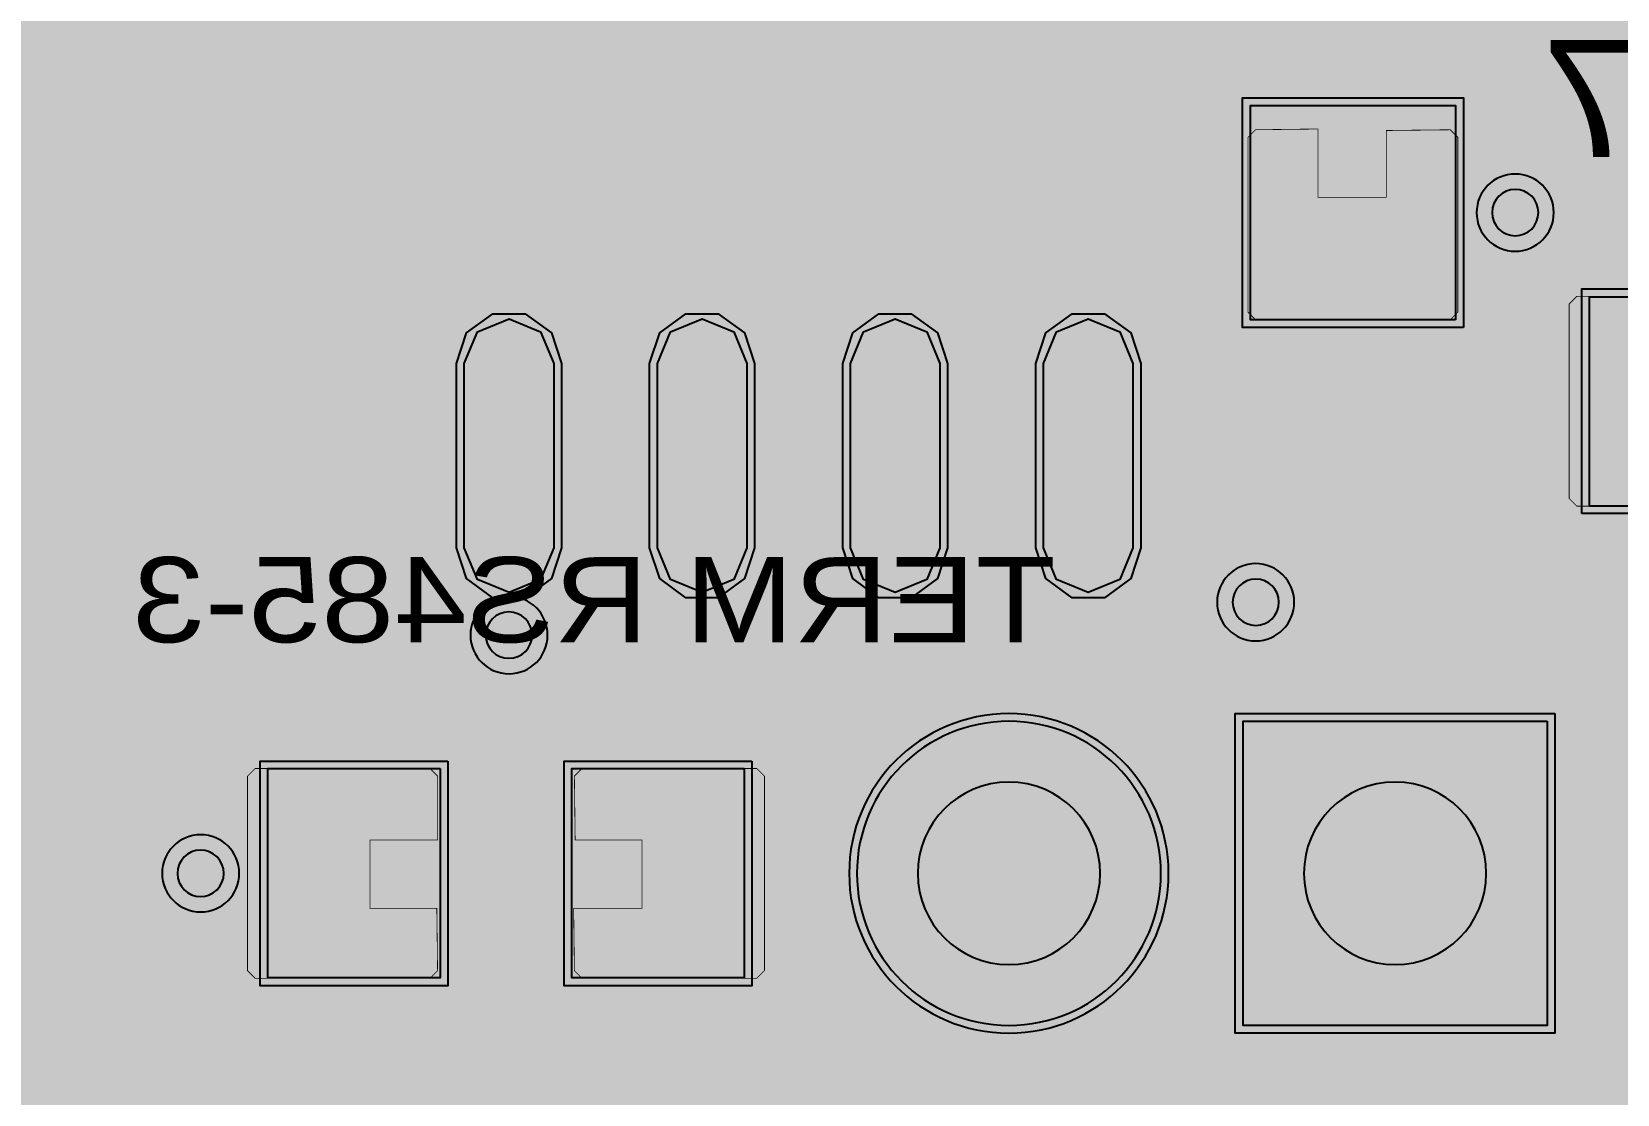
# Model space of a CAD drawing. Header units: millimetres. Extents: x -61 to 56, y -72 to 70.
# Drawn here: x -1.81 to 8.62, y -45.06 to -38.07 of the extents above; entities that cross this region are included whole.
import ezdxf
from ezdxf.enums import TextEntityAlignment as Align

# ---------------------------------------------------------------- set-up
doc = ezdxf.new("R2010")
doc.units = ezdxf.units.MM
doc.header["$MEASUREMENT"] = 0
for name, color, linetype, true_color in [('02GND', 7, 'Continuous', 0x999966), ('03POWER', 7, 'Continuous', 0x008000), ('Bottom-Layer', 7, 'Continuous', 0x0000ff), ('Bottom-Paste-Mask-Layer', 7, 'Continuous', 0x800000), ('Bottom-Silkscreen-Layer', 7, 'Continuous', 0x66cc33), ('Bottom-Solder-Mask-Layer', 7, 'Continuous', 0xaa00ff), ('Hole-Layer', 7, 'Continuous', 0x222222), ('Multi-Layer', 7, 'Continuous', 0xc0c0c0), ('Top-Layer', 7, 'Continuous', 0xff0000), ('Top-Paste-Mask-Layer', 7, 'Continuous', 0x808080), ('Top-Silkscreen-Layer', 7, 'Continuous', 0xffcc00), ('Top-Solder-Mask-Layer', 7, 'Continuous', 0x800080)]:
    doc.layers.add(name, color=color, linetype=linetype, true_color=true_color)
doc.styles.get("Standard").update_dxf_attribs({"font": 'arial.ttf'})

msp = doc.modelspace()

# ---------------------------------------------------------------- hatches: boundary and pattern name
at = {"layer": '02GND'}
for points in [[(-49.642, 52.153), (49.642, 52.153), (49.642, -62.142), (-49.642, -62.142)], [(7.333, -39.259), (7.415, -39.565), (7.639, -39.789), (7.945, -39.871), (8.251, -39.789), (8.476, -39.565), (8.558, -39.259), (8.476, -38.953), (8.251, -38.729), (7.945, -38.647), (7.639, -38.729), (7.415, -38.953)], [(5.796, -44.605), (5.844, -44.784), (5.975, -44.915), (6.155, -44.963), (8.155, -44.963), (8.334, -44.915), (8.465, -44.784), (8.513, -44.605), (8.513, -42.605), (8.465, -42.426), (8.334, -42.295), (8.155, -42.247), (6.155, -42.247), (5.975, -42.295), (5.844, -42.426), (5.796, -42.605), (5.796, -42.936), (5.469, -42.549), (5.023, -42.309), (4.52, -42.25), (4.03, -42.379), (3.621, -42.679), (3.351, -43.107), (3.256, -43.605), (3.351, -44.103), (3.621, -44.531), (4.03, -44.831), (4.52, -44.96), (5.023, -44.9), (5.469, -44.661), (5.796, -44.274)], [(-1.313, -43.605), (-1.231, -43.911), (-1.007, -44.135), (-0.701, -44.217), (-0.395, -44.135), (-0.171, -43.911), (-0.089, -43.605), (-0.171, -43.299), (-0.395, -43.075), (-0.701, -42.993), (-1.007, -43.075), (-1.231, -43.299)]]:
    msp.add_hatch(color=256, dxfattribs=at).paths.add_polyline_path(points)
at = {"layer": '03POWER'}
for points in [[(48.499, -56.042), (48.581, -56.348), (48.806, -56.572), (49.112, -56.654), (49.418, -56.571), (49.642, -56.346), (49.642, -62.142), (44.192, -62.142), (44.393, -61.957), (44.493, -61.703), (44.472, -61.43), (45.189, -61.704), (45.95, -61.804), (46.713, -61.727), (47.438, -61.475), (48.085, -61.064), (48.62, -60.514), (49.014, -59.855), (49.245, -59.123), (49.302, -58.358), (49.18, -57.601), (48.887, -56.892), (48.438, -56.269), (47.858, -55.767), (47.177, -55.412), (46.434, -55.224), (45.666, -55.212), (44.917, -55.378), (44.226, -55.712), (43.631, -56.196), (43.164, -56.805), (42.849, -57.504), (42.704, -58.258), (42.737, -59.024), (42.946, -59.763), (43.32, -60.433), (43.838, -60.999), (-43.362, -60.999), (-43.621, -61.056), (-43.831, -61.218), (-43.953, -61.453), (-43.964, -61.718), (-43.863, -61.963), (-43.667, -62.142), (-49.642, -62.142), (-49.642, -56.582), (-49.433, -56.797), (-49.148, -56.888), (-48.853, -56.832), (-49.162, -57.541), (-49.298, -58.303), (-49.253, -59.075), (-49.03, -59.816), (-48.641, -60.484), (-48.107, -61.044), (-47.458, -61.464), (-46.728, -61.722), (-45.959, -61.803), (-45.192, -61.703), (-44.469, -61.428), (-43.83, -60.992), (-43.31, -60.419), (-42.937, -59.741), (-42.732, -58.995), (-42.707, -58.222), (-42.861, -57.464), (-43.188, -56.763), (-43.668, -56.157), (-44.277, -55.679), (-44.979, -55.356), (-45.738, -55.205), (-46.511, -55.234), (-47.256, -55.443), (-47.932, -55.818), (-48.502, -56.341), (-48.5, -56.309), (-48.499, -56.277), (-48.499, 51.315), (-19.403, 51.315), (-19.629, 51.144), (-19.755, 50.889), (-19.751, 50.604), (-19.619, 50.352), (-19.388, 50.187), (-19.658, 49.977), (-19.773, 49.655), (-19.698, 49.322), (-19.455, 49.081), (-19.684, 48.858), (-19.769, 48.551), (-19.689, 48.242), (-19.463, 48.016), (-19.155, 47.934), (-18.847, 48.018), (-18.624, 48.246), (-18.545, 48.556), (-18.633, 48.863), (-18.864, 49.083), (-18.625, 49.324), (-18.551, 49.655), (-18.665, 49.975), (-18.931, 50.185), (-18.698, 50.349), (-18.565, 50.601), (-18.56, 50.887), (-18.685, 51.143), (-18.912, 51.315), (48.426, 51.315), (48.499, 51.242)], [(22.849, 14.008), (22.931, 13.703), (23.153, 13.479), (23.457, 13.396), (23.763, 13.475), (23.763, -5.557), (23.538, -5.683), (23.384, -5.89), (23.33, -6.142), (23.384, -6.394), (23.538, -6.602), (23.763, -6.727), (23.763, -10.399), (23.491, -10.504), (23.299, -10.723), (23.23, -11.006), (23.299, -11.289), (23.491, -11.508), (23.763, -11.613), (23.763, -18.066), (15.932, -25.896), (-24.557, -25.896), (-24.694, -25.924), (-24.811, -26.001), (-28.007, -29.198), (-28.085, -29.314), (-28.112, -29.451), (-28.112, -54.99), (-28.085, -55.127), (-28.007, -55.243), (-26.976, -56.274), (-26.86, -56.352), (-26.723, -56.379), (9.142, -56.379), (9.279, -56.352), (9.395, -56.274), (10.695, -54.974), (10.772, -54.858), (10.799, -54.721), (10.799, -54.428), (11.153, -54.787), (11.608, -55.005), (12.11, -55.054), (12.599, -54.929), (13.016, -54.646), (13.312, -54.237), (13.45, -53.752), (13.415, -53.249), (13.211, -52.788), (12.862, -52.424), (12.41, -52.201), (11.908, -52.145), (11.917, -51.857), (11.794, -51.597), (11.565, -51.422), (11.281, -51.371), (11.006, -51.456), (10.799, -51.657), (10.799, -47.227), (10.995, -47.422), (11.255, -47.511), (11.529, -47.477), (11.76, -47.326), (11.901, -47.089), (11.924, -46.815), (12.235, -46.82), (12.508, -46.673), (12.674, -46.41), (12.689, -46.1), (12.55, -45.822), (12.293, -45.648), (11.983, -45.623), (11.701, -45.753), (11.519, -46.004), (11.484, -46.313), (11.224, -46.297), (10.981, -46.391), (10.799, -46.577), (10.799, -44.634), (11.028, -44.409), (11.112, -44.1), (11.028, -43.791), (10.799, -43.566), (10.799, -42.147), (11.028, -42.361), (11.331, -42.434), (11.632, -42.348), (11.85, -42.124), (11.93, -41.822), (11.85, -41.52), (11.632, -41.296), (11.331, -41.21), (11.028, -41.283), (10.799, -41.497), (10.799, -38.045), (11.003, -37.842), (11.303, -37.861), (11.576, -37.736), (11.756, -37.495), (11.8, -37.198), (21.822, -37.198), (21.96, -37.171), (22.076, -37.093), (32.363, -26.806), (32.441, -26.689), (32.468, -26.552), (32.468, -12.211), (32.787, -12.141), (33.025, -11.915), (33.112, -11.6), (33.025, -11.285), (32.787, -11.06), (32.468, -10.989), (32.468, -8.389), (32.648, -8.173), (32.712, -7.9), (32.648, -7.627), (32.468, -7.411), (32.468, -5.357), (32.807, -5.305), (33.066, -5.08), (33.162, -4.75), (33.066, -4.42), (32.807, -4.195), (32.468, -4.143), (32.468, -2.011), (32.714, -1.974), (32.925, -1.841), (33.065, -1.635), (33.112, -1.391), (33.058, -1.148), (32.911, -0.946), (33.061, -0.745), (33.117, -0.501), (33.07, -0.254), (32.929, -0.047), (32.716, 0.086), (32.468, 0.122), (32.468, 3.331), (32.469, 3.354), (32.47, 3.377), (32.469, 3.4), (32.468, 3.422), (32.468, 16.054), (32.441, 16.191), (32.363, 16.308), (30.904, 17.766), (31.094, 18.043), (31.109, 18.378), (30.946, 18.671), (30.652, 18.834), (30.317, 18.817), (30.041, 18.627), (29.934, 18.688), (29.813, 18.709), (26.824, 18.709), (27.107, 18.822), (27.3, 19.057), (27.357, 19.356), (27.262, 19.645), (27.04, 19.853), (26.746, 19.928), (26.451, 19.853), (26.229, 19.645), (26.135, 19.356), (26.191, 19.057), (26.385, 18.822), (26.667, 18.709), (26.105, 18.709), (25.968, 18.682), (25.852, 18.604), (23.868, 16.62), (23.79, 16.504), (23.763, 16.367), (23.763, 14.541), (23.457, 14.62), (23.153, 14.537), (22.931, 14.313)], [(-26.538, -33.5), (-26.615, -33.203), (-26.826, -32.981), (-27.119, -32.889), (-27.419, -32.95), (-27.652, -33.15), (-27.652, -29.493), (-24.845, -26.686), (-24.698, -26.99), (-24.413, -27.17), (-24.076, -27.171), (-23.789, -26.994), (-23.64, -26.692), (-23.673, -26.356), (-14.651, -26.356), (-14.69, -26.649), (-14.588, -26.926), (-14.368, -27.123), (-14.082, -27.194), (-13.795, -27.123), (-13.575, -26.926), (-13.473, -26.649), (-13.513, -26.356), (-4.491, -26.356), (-4.53, -26.649), (-4.428, -26.926), (-4.208, -27.123), (-3.922, -27.194), (-3.635, -27.123), (-3.415, -26.926), (-3.313, -26.649), (-3.353, -26.356), (0.589, -26.356), (0.55, -26.649), (0.652, -26.926), (0.872, -27.123), (1.158, -27.194), (1.445, -27.123), (1.665, -26.926), (1.767, -26.649), (1.727, -26.356), (10.749, -26.356), (10.71, -26.649), (10.812, -26.926), (11.032, -27.123), (11.318, -27.194), (11.605, -27.123), (11.825, -26.926), (11.927, -26.649), (11.887, -26.356), (16.081, -26.356), (16.12, -26.348), (16.153, -26.326), (16.693, -25.786), (16.857, -26.052), (17.13, -26.202), (17.442, -26.198), (17.712, -26.041), (17.869, -25.772), (17.873, -25.46), (17.722, -25.186), (17.456, -25.023), (20.875, -21.604), (21.016, -21.903), (21.292, -22.085), (21.623, -22.097), (21.911, -21.935), (22.073, -21.646), (22.061, -21.316), (21.88, -21.04), (21.581, -20.898), (24.193, -18.286), (24.215, -18.253), (24.223, -18.214), (24.223, -11.485), (24.393, -11.272), (24.454, -11.006), (24.393, -10.74), (24.223, -10.527), (24.223, -6.686), (24.465, -6.461), (24.554, -6.142), (24.465, -5.824), (24.223, -5.598), (24.223, 0.118), (24.536, -0.009), (24.868, 0.05), (25.119, 0.275), (25.212, 0.6), (25.119, 0.925), (24.868, 1.15), (24.536, 1.209), (24.223, 1.082), (24.223, 4.317), (24.461, 4.137), (24.756, 4.09), (25.038, 4.19), (25.239, 4.41), (25.312, 4.7), (25.239, 4.99), (25.038, 5.21), (24.756, 5.31), (24.461, 5.263), (24.223, 5.083), (24.223, 16.325), (26.147, 18.249), (29.771, 18.249), (29.916, 18.105), (30.08, 17.805), (30.38, 17.64), (32.008, 16.012), (32.008, 14.546), (31.729, 14.664), (31.427, 14.633), (31.177, 14.461), (31.04, 14.19), (30.75, 14.208), (30.484, 14.091), (30.302, 13.864), (30.246, 13.578), (30.327, 13.299), (30.529, 13.089), (30.805, 12.996), (31.092, 13.04), (31.327, 13.213), (31.455, 13.474), (31.743, 13.455), (32.008, 13.571), (32.008, 9.466), (31.696, 9.588), (31.366, 9.526), (31.118, 9.301), (31.026, 8.978), (31.118, 8.656), (31.366, 8.43), (31.696, 8.369), (32.008, 8.49), (32.008, 3.97), (31.732, 3.976), (31.482, 3.86), (31.308, 3.646), (31.245, 3.377), (31.308, 3.108), (31.482, 2.894), (31.732, 2.778), (32.008, 2.783), (32.008, -0.131), (31.906, -0.362), (31.906, -0.615), (32.008, -0.846), (32.008, -1.036), (31.902, -1.271), (31.902, -1.529), (32.008, -1.764), (32.008, -4.465), (31.956, -4.603), (31.938, -4.75), (31.956, -4.897), (32.008, -5.035), (32.008, -7.295), (31.742, -7.403), (31.555, -7.621), (31.488, -7.9), (31.555, -8.179), (31.742, -8.397), (32.008, -8.505), (32.008, -10.854), (31.704, -10.733), (31.382, -10.786), (31.132, -10.997), (31.027, -11.307), (31.096, -11.626), (31.32, -11.865), (31.634, -11.954), (31.95, -11.869), (31.977, -11.918), (32.008, -11.964), (32.008, -15.934), (31.696, -15.812), (31.366, -15.874), (31.118, -16.099), (31.026, -16.422), (31.118, -16.744), (31.366, -16.97), (31.696, -17.031), (32.008, -16.91), (32.008, -26.51), (21.78, -36.738), (11.512, -36.738), (11.263, -36.651), (11, -36.678), (10.773, -36.812), (10.623, -37.03), (10.58, -37.29), (10.649, -37.545), (10.369, -37.825), (10.347, -37.858), (10.34, -37.897), (10.34, -39.211), (10.12, -38.978), (9.812, -38.888), (9.501, -38.966), (9.272, -39.191), (9.188, -39.5), (9.272, -39.81), (9.501, -40.034), (9.812, -40.112), (10.12, -40.022), (10.34, -39.789), (10.34, -43.509), (10.106, -43.632), (9.945, -43.842), (9.888, -44.1), (9.945, -44.358), (10.106, -44.568), (10.34, -44.691), (10.34, -54.679), (9.1, -55.919), (-26.681, -55.919), (-27.652, -54.948), (-27.652, -33.85), (-27.419, -34.05), (-27.119, -34.111), (-26.826, -34.019), (-26.615, -33.797)], [(5.796, -44.605), (5.844, -44.784), (5.975, -44.915), (6.155, -44.963), (8.155, -44.963), (8.334, -44.915), (8.465, -44.784), (8.513, -44.605), (8.513, -42.605), (8.465, -42.426), (8.334, -42.295), (8.155, -42.247), (6.679, -42.247), (6.827, -41.988), (6.836, -41.69), (6.703, -41.423), (6.46, -41.251), (6.164, -41.214), (5.886, -41.322), (5.691, -41.547), (5.626, -41.838), (5.707, -42.125), (5.913, -42.341), (5.827, -42.46), (5.796, -42.605), (5.796, -42.936), (5.469, -42.549), (5.023, -42.309), (4.52, -42.25), (4.03, -42.379), (3.621, -42.679), (3.351, -43.107), (3.256, -43.605), (3.351, -44.103), (3.621, -44.531), (4.03, -44.831), (4.52, -44.96), (5.023, -44.9), (5.469, -44.661), (5.796, -44.274)], [(0.715, -42.038), (0.797, -42.344), (1.021, -42.568), (1.327, -42.65), (1.633, -42.568), (1.857, -42.344), (1.939, -42.038), (1.857, -41.732), (1.633, -41.508), (1.327, -41.426), (1.021, -41.508), (0.797, -41.732)], [(-1.313, -43.605), (-1.231, -43.911), (-1.007, -44.135), (-0.701, -44.217), (-0.395, -44.135), (-0.171, -43.911), (-0.089, -43.605), (-0.171, -43.299), (-0.395, -43.075), (-0.701, -42.993), (-1.007, -43.075), (-1.231, -43.299)]]:
    msp.add_hatch(color=256, dxfattribs=at).paths.add_polyline_path(points)
at = {"layer": 'Bottom-Layer'}
for points in [[(-49.642, -62.142), (-49.642, 52.153), (49.642, 52.153), (49.642, -62.142)], [(9.94, -38.904), (9.678, -38.9), (9.439, -39.006), (9.265, -39.202), (9.19, -39.453), (8.526, -39.453), (8.545, -39.136), (8.403, -38.852), (8.137, -38.678), (7.82, -38.66), (7.537, -38.804), (7.363, -39.07), (7.347, -39.387), (7.491, -39.67), (7.758, -39.842), (8.076, -39.857), (8.076, -41.189), (8.124, -41.368), (8.255, -41.499), (8.434, -41.547), (9.566, -41.547), (9.745, -41.499), (9.876, -41.368), (9.924, -41.189), (9.924, -40.294), (10.037, -40.182), (10.055, -40.204), (10.075, -40.225), (10.076, -41.189), (10.124, -41.368), (10.255, -41.499), (10.434, -41.547), (11.566, -41.547), (11.745, -41.499), (11.876, -41.368), (11.924, -41.189), (11.924, -41.175), (12.428, -41.678), (12.428, -42.2), (12.476, -42.379), (12.607, -42.51), (12.786, -42.558), (13.386, -42.558), (13.476, -42.547), (13.561, -42.513), (13.609, -42.535), (13.661, -42.55), (12.768, -43.442), (12.597, -43.496), (12.473, -43.626), (12.428, -43.8), (12.428, -44.232), (12.132, -44.192), (11.852, -44.297), (11.655, -44.522), (11.588, -44.813), (11.667, -45.101), (11.873, -45.318), (12.157, -45.411), (12.451, -45.358), (12.672, -45.358), (12.917, -45.527), (13.214, -45.546), (13.479, -45.41), (13.636, -45.157), (13.716, -45.04), (13.744, -44.9), (13.744, -44.045), (14.383, -43.407), (14.644, -43.307), (14.833, -43.101), (14.911, -42.833), (14.862, -42.558), (15.286, -42.558), (15.465, -42.51), (15.596, -42.379), (15.644, -42.2), (15.644, -42.162), (15.958, -42.079), (16.185, -41.847), (16.262, -41.531), (16.166, -41.221), (15.925, -41.003), (15.606, -40.94), (15.474, -40.795), (15.286, -40.742), (14.686, -40.742), (14.596, -40.754), (14.511, -40.788), (14.486, -40.775), (14.46, -40.764), (14.46, -40.1), (14.425, -39.924), (14.325, -39.775), (14.174, -39.624), (14.174, -38.562), (14.126, -38.383), (13.995, -38.251), (13.816, -38.203), (12.684, -38.203), (12.505, -38.251), (12.374, -38.383), (12.326, -38.562), (12.326, -39.939), (12.374, -40.118), (12.505, -40.249), (12.684, -40.297), (13.54, -40.297), (13.54, -40.777), (13.465, -40.751), (13.386, -40.742), (12.792, -40.742), (12.225, -40.175), (12.087, -40.08), (11.924, -40.041), (11.924, -39.812), (11.84, -39.58), (11.625, -39.458), (11.644, -39.125), (11.484, -38.831), (11.194, -38.665), (10.86, -38.676), (10.86, -24.204), (11, -23.923), (10.982, -23.609), (26.447, -23.609), (28.607, -25.768), (28.938, -25.96), (29.321, -25.96), (29.652, -25.768), (29.843, -25.437), (29.843, -25.054), (29.652, -24.723), (27.276, -22.347), (27.036, -22.187), (26.753, -22.13), (-5.928, -22.13), (-6.661, -21.397), (-6.661, -20.259), (-6.76, -19.89), (-7.03, -19.619), (-7.4, -19.52), (-7.77, -19.619), (-8.04, -19.89), (-8.139, -20.259), (-8.139, -21.703), (-8.083, -21.986), (-7.923, -22.226), (-6.756, -23.392), (-6.517, -23.552), (-6.234, -23.609), (9.819, -23.609), (9.8, -23.923), (9.94, -24.204)], [(8.434, -41.189), (8.434, -39.812), (9.566, -39.812), (9.566, -41.189)], [(-1.313, -43.605), (-1.246, -43.885), (-1.057, -44.103), (-0.79, -44.211), (-0.503, -44.184), (-0.26, -44.029), (2.115, -44.029), (2.277, -43.997), (2.415, -43.905), (3.522, -42.797), (3.321, -43.19), (3.257, -43.626), (3.335, -44.061), (3.549, -44.447), (3.875, -44.744), (4.279, -44.921), (4.719, -44.959), (5.147, -44.854), (5.52, -44.618), (5.796, -44.274), (5.796, -44.605), (5.844, -44.784), (5.975, -44.915), (6.155, -44.963), (8.155, -44.963), (8.334, -44.915), (8.465, -44.784), (8.513, -44.605), (8.513, -42.605), (8.465, -42.426), (8.334, -42.295), (8.155, -42.247), (6.396, -42.247), (6.172, -42.022), (6.034, -41.93), (5.872, -41.898), (3.398, -41.898), (3.235, -41.93), (3.098, -42.022), (1.939, -43.181), (-0.26, -43.181), (-0.503, -43.026), (-0.79, -42.999), (-1.057, -43.107), (-1.246, -43.325)], [(3.615, -43.605, 1), (5.615, -43.605, 1)], [(8.155, -42.605), (8.155, -44.605), (6.155, -44.605), (6.155, -42.605)]]:
    msp.add_hatch(color=256, dxfattribs=at).paths.add_polyline_path(points)
at = {"layer": 'Bottom-Paste-Mask-Layer'}
for points in [[(8.3, -39.86), (8.35, -39.81), (9.5, -39.81), (9.55, -39.86), (9.545, -40.28), (9.105, -40.28), (9.105, -40.73), (9.555, -40.73), (9.55, -41.14), (9.5, -41.19), (8.35, -41.19), (8.3, -41.14)], [(8.3, -39.86), (8.35, -39.81), (9.5, -39.81), (9.55, -39.86), (9.545, -40.28), (9.105, -40.28), (9.105, -40.73), (9.555, -40.73), (9.55, -41.14), (9.5, -41.19), (8.35, -41.19), (8.3, -41.14)], [(3.615, -43.605, 1), (5.615, -43.605, 1)], [(8.155, -42.605), (8.155, -44.605), (6.155, -44.605), (6.155, -42.605)]]:
    msp.add_hatch(color=256, dxfattribs=at).paths.add_polyline_path(points)
at = {"layer": 'Bottom-Solder-Mask-Layer'}
for points in [[(8.383, -41.239), (8.383, -39.761), (9.617, -39.761), (9.617, -41.239)], [(3.564, -43.605, 1), (5.665, -43.605, 1)], [(8.205, -42.554), (8.205, -44.656), (6.104, -44.656), (6.104, -42.554)]]:
    msp.add_hatch(color=256, dxfattribs=at).paths.add_polyline_path(points)
at = {"layer": 'Hole-Layer'}
for points in [[(4.015, -43.605, 1), (5.215, -43.605, 1)], [(6.555, -43.605, 1), (7.755, -43.605, 1)]]:
    msp.add_hatch(color=256, dxfattribs=at).paths.add_polyline_path(points)
at = {"layer": 'Multi-Layer'}
for points in [[(3.615, -43.605, 1), (5.615, -43.605, 1)], [(3.615, -43.605, 1), (5.615, -43.605, 1)], [(3.615, -43.605, 1), (5.615, -43.605, 1)], [(8.155, -42.605), (8.155, -44.605), (6.155, -44.605), (6.155, -42.605)], [(8.155, -42.605), (8.155, -44.605), (6.155, -44.605), (6.155, -42.605)], [(8.155, -42.605), (8.155, -44.605), (6.155, -44.605), (6.155, -42.605)]]:
    msp.add_hatch(color=256, dxfattribs=at).paths.add_polyline_path(points)
at = {"layer": 'Top-Layer'}
for points in [[(-49.642, -62.142), (-49.642, 52.153), (49.642, 52.153), (49.642, -62.142)], [(2.19, -48.634), (2.222, -48.796), (2.314, -48.934), (2.61, -49.229), (2.61, -49.416), (2.54, -49.485), (1.882, -49.485), (1.703, -49.533), (1.572, -49.664), (1.524, -49.843), (1.524, -50.843), (1.572, -51.022), (1.703, -51.153), (1.882, -51.201), (2.54, -51.201), (2.658, -51.319), (2.658, -51.444), (2.593, -51.481), (2.536, -51.529), (2.442, -51.623), (2.35, -51.761), (2.318, -51.923), (2.318, -52.132), (2.35, -52.294), (2.442, -52.432), (2.536, -52.526), (2.593, -52.574), (2.658, -52.611), (2.658, -52.714), (2.304, -52.384), (1.862, -52.187), (1.379, -52.147), (0.91, -52.267), (0.506, -52.533), (0.212, -52.917), (0.059, -53.376), (0.065, -53.86), (0.229, -54.315), (0.533, -54.692), (0.944, -54.948), (1.416, -55.056), (1.897, -55.003), (2.334, -54.796), (2.68, -54.457), (2.895, -54.024), (2.989, -54.024), (3.127, -54.001), (3.25, -53.935), (3.373, -54.001), (3.511, -54.024), (3.605, -54.024), (3.821, -54.458), (4.166, -54.796), (4.604, -55.003), (5.085, -55.056), (5.556, -54.948), (5.967, -54.692), (6.271, -54.315), (6.435, -53.86), (6.441, -53.376), (6.288, -52.916), (5.993, -52.533), (5.589, -52.266), (5.12, -52.147), (4.638, -52.188), (4.196, -52.384), (3.842, -52.714), (3.842, -51.283), (3.924, -51.201), (4.582, -51.201), (4.761, -51.153), (4.892, -51.022), (4.94, -50.843), (4.94, -49.843), (4.892, -49.664), (4.761, -49.533), (4.582, -49.485), (3.924, -49.485), (3.854, -49.416), (3.854, -49.229), (4.15, -48.934), (4.242, -48.796), (4.274, -48.634), (4.274, -47.247), (4.666, -47.247), (4.845, -47.199), (4.976, -47.068), (5.024, -46.889), (5.024, -45.512), (4.976, -45.333), (4.845, -45.201), (4.666, -45.153), (3.785, -45.153), (3.785, -44.68), (4.195, -44.896), (4.653, -44.962), (5.106, -44.871), (5.503, -44.632), (5.796, -44.274), (5.796, -44.605), (5.844, -44.784), (5.975, -44.915), (6.155, -44.963), (8.155, -44.963), (8.334, -44.915), (8.465, -44.784), (8.513, -44.605), (8.513, -42.605), (8.465, -42.426), (8.334, -42.295), (8.155, -42.247), (6.155, -42.247), (5.975, -42.295), (5.844, -42.426), (5.796, -42.605), (5.796, -42.936), (5.51, -42.584), (5.124, -42.346), (4.681, -42.248), (4.231, -42.302), (3.824, -42.501), (3.824, -42.114), (4.123, -42.064), (4.366, -41.883), (4.502, -41.612), (4.644, -41.891), (4.901, -42.072), (5.212, -42.112), (5.505, -42.002), (5.714, -41.768), (5.789, -41.464), (5.789, -41.419), (5.802, -41.407), (5.816, -41.394), (6.887, -40.322), (7.553, -40.322), (7.787, -40.236), (7.907, -40.017), (7.945, -40.017), (8.274, -39.942), (8.538, -39.732), (8.685, -39.428), (8.685, -39.091), (8.538, -38.787), (8.274, -38.576), (7.945, -38.501), (7.907, -38.501), (7.787, -38.283), (7.553, -38.196), (6.203, -38.196), (6.024, -38.244), (5.893, -38.375), (5.845, -38.554), (5.845, -39.22), (5.407, -39.658), (5.127, -39.6), (4.849, -39.667), (4.626, -39.846), (4.502, -40.103), (4.337, -39.8), (4.04, -39.623), (3.694, -39.623), (3.397, -39.8), (3.232, -40.103), (3.089, -39.824), (2.833, -39.644), (2.522, -39.604), (2.229, -39.714), (2.02, -39.948), (1.945, -40.252), (1.945, -41.464), (2.039, -41.802), (2.296, -42.042), (2.64, -42.114), (2.64, -42.558), (1.74, -42.558), (1.561, -42.606), (1.43, -42.737), (1.382, -42.916), (1.382, -44.293), (1.43, -44.472), (1.561, -44.603), (1.74, -44.651), (2.602, -44.651), (2.602, -45.153), (1.734, -45.153), (1.555, -45.201), (1.424, -45.333), (1.376, -45.512), (1.376, -46.889), (1.424, -47.068), (1.555, -47.199), (1.734, -47.247), (2.19, -47.247)], [(7.553, -39.964), (6.203, -39.964), (6.203, -38.554), (7.553, -38.554)], [(1.033, -40.252), (1.119, -40.044), (1.327, -39.958), (1.535, -40.044), (1.621, -40.252), (1.621, -41.464), (1.535, -41.672), (1.327, -41.758), (1.119, -41.672), (1.033, -41.464)], [(2.303, -40.252), (2.389, -40.044), (2.597, -39.958), (2.805, -40.044), (2.891, -40.252), (2.891, -41.464), (2.805, -41.672), (2.597, -41.758), (2.389, -41.672), (2.303, -41.464)], [(3.573, -40.252), (3.659, -40.044), (3.867, -39.958), (4.075, -40.044), (4.161, -40.252), (4.161, -41.464), (4.075, -41.672), (3.867, -41.758), (3.659, -41.672), (3.573, -41.464)], [(4.843, -40.252), (4.929, -40.044), (5.137, -39.958), (5.345, -40.044), (5.431, -40.252), (5.431, -41.464), (5.345, -41.672), (5.137, -41.758), (4.929, -41.672), (4.843, -41.464)], [(-0.618, -44.293), (-0.57, -44.472), (-0.439, -44.603), (-0.26, -44.651), (0.873, -44.651), (1.052, -44.603), (1.183, -44.472), (1.231, -44.293), (1.231, -42.916), (1.183, -42.737), (1.052, -42.606), (0.873, -42.558), (-0.26, -42.558), (-0.439, -42.606), (-0.57, -42.737), (-0.618, -42.916), (-0.618, -42.998), (-0.958, -43.049), (-1.217, -43.275), (-1.313, -43.605), (-1.217, -43.935), (-0.958, -44.161), (-0.618, -44.211)], [(3.615, -43.605, 1), (5.615, -43.605, 1)], [(8.155, -42.605), (8.155, -44.605), (6.155, -44.605), (6.155, -42.605)], [(0.873, -42.916), (0.873, -44.293), (-0.26, -44.293), (-0.26, -42.916)], [(2.873, -42.916), (2.873, -44.293), (1.74, -44.293), (1.74, -42.916)]]:
    msp.add_hatch(color=256, dxfattribs=at).paths.add_polyline_path(points)
at = {"layer": 'Top-Paste-Mask-Layer'}
for points in [[(7.518, -39.964), (6.238, -39.964), (6.188, -39.914), (6.188, -38.764), (6.238, -38.714), (6.648, -38.709), (6.648, -39.159), (7.098, -39.159), (7.098, -38.719), (7.518, -38.714), (7.568, -38.764), (7.568, -39.914)], [(7.518, -39.964), (6.238, -39.964), (6.188, -39.914), (6.188, -38.764), (6.238, -38.714), (6.648, -38.709), (6.648, -39.159), (7.098, -39.159), (7.098, -38.719), (7.518, -38.714), (7.568, -38.764), (7.568, -39.914)], [(1.033, -40.252), (1.119, -40.044), (1.327, -39.958), (1.535, -40.044), (1.621, -40.252), (1.621, -41.464), (1.535, -41.672), (1.327, -41.758), (1.119, -41.672), (1.033, -41.464)], [(2.303, -40.252), (2.389, -40.044), (2.597, -39.958), (2.805, -40.044), (2.891, -40.252), (2.891, -41.464), (2.805, -41.672), (2.597, -41.758), (2.389, -41.672), (2.303, -41.464)], [(3.573, -40.252), (3.659, -40.044), (3.867, -39.958), (4.075, -40.044), (4.161, -40.252), (4.161, -41.464), (4.075, -41.672), (3.867, -41.758), (3.659, -41.672), (3.573, -41.464)], [(4.843, -40.252), (4.929, -40.044), (5.137, -39.958), (5.345, -40.044), (5.431, -40.252), (5.431, -41.464), (5.345, -41.672), (5.137, -41.758), (4.929, -41.672), (4.843, -41.464)], [(3.615, -43.605, 1), (5.615, -43.605, 1)], [(8.155, -42.605), (8.155, -44.605), (6.155, -44.605), (6.155, -42.605)], [(0.857, -42.965), (0.857, -43.385), (0.412, -43.385), (0.412, -43.835), (0.852, -43.835), (0.857, -44.245), (0.807, -44.295), (-0.343, -44.295), (-0.393, -44.245), (-0.393, -42.965), (-0.343, -42.915), (0.807, -42.915)], [(0.857, -42.965), (0.857, -43.385), (0.412, -43.385), (0.412, -43.835), (0.852, -43.835), (0.857, -44.245), (0.807, -44.295), (-0.343, -44.295), (-0.393, -44.245), (-0.393, -42.965), (-0.343, -42.915), (0.807, -42.915)], [(3.007, -42.965), (3.007, -44.245), (2.957, -44.295), (1.807, -44.295), (1.757, -44.245), (1.752, -43.835), (2.202, -43.835), (2.202, -43.385), (1.762, -43.385), (1.757, -42.965), (1.807, -42.915), (2.957, -42.915)], [(3.007, -42.965), (3.007, -44.245), (2.957, -44.295), (1.807, -44.295), (1.757, -44.245), (1.752, -43.835), (2.202, -43.835), (2.202, -43.385), (1.762, -43.385), (1.757, -42.965), (1.807, -42.915), (2.957, -42.915)]]:
    msp.add_hatch(color=256, dxfattribs=at).paths.add_polyline_path(points)
at = {"layer": 'Top-Solder-Mask-Layer'}
for points in [[(7.604, -40.015), (6.152, -40.015), (6.152, -38.503), (7.604, -38.503)], [(0.982, -40.252), (1.048, -40.049), (1.22, -39.924), (1.433, -39.924), (1.606, -40.049), (1.672, -40.252), (1.672, -41.464), (1.606, -41.666), (1.433, -41.792), (1.22, -41.792), (1.048, -41.666), (0.982, -41.464)], [(2.252, -40.252), (2.318, -40.049), (2.49, -39.924), (2.703, -39.924), (2.876, -40.049), (2.942, -40.252), (2.942, -41.464), (2.876, -41.666), (2.703, -41.792), (2.49, -41.792), (2.318, -41.666), (2.252, -41.464)], [(3.522, -40.252), (3.588, -40.049), (3.76, -39.924), (3.973, -39.924), (4.146, -40.049), (4.212, -40.252), (4.212, -41.464), (4.146, -41.666), (3.973, -41.792), (3.76, -41.792), (3.588, -41.666), (3.522, -41.464)], [(4.792, -40.252), (4.858, -40.049), (5.03, -39.924), (5.243, -39.924), (5.416, -40.049), (5.482, -40.252), (5.482, -41.464), (5.416, -41.666), (5.243, -41.792), (5.03, -41.792), (4.858, -41.666), (4.792, -41.464)], [(3.564, -43.605, 1), (5.665, -43.605, 1)], [(8.205, -42.554), (8.205, -44.656), (6.104, -44.656), (6.104, -42.554)], [(0.924, -42.866), (0.924, -44.344), (-0.31, -44.344), (-0.31, -42.866)], [(2.924, -42.866), (2.924, -44.344), (1.69, -44.344), (1.69, -42.866)]]:
    msp.add_hatch(color=256, dxfattribs=at).paths.add_polyline_path(points)

# ---------------------------------------------------------------- linework, layer by layer
at = {"layer": '02GND', "const_width": 0.0508}
for points in [[(7.333, -39.259), (7.415, -39.565), (7.639, -39.789), (7.945, -39.871), (8.251, -39.789), (8.476, -39.565), (8.558, -39.259), (8.476, -38.953), (8.251, -38.729), (7.945, -38.647), (7.639, -38.729), (7.415, -38.953)], [(5.796, -44.605), (5.844, -44.784), (5.975, -44.915), (6.155, -44.963), (8.155, -44.963), (8.334, -44.915), (8.465, -44.784), (8.513, -44.605), (8.513, -42.605), (8.465, -42.426), (8.334, -42.295), (8.155, -42.247), (6.155, -42.247), (5.975, -42.295), (5.844, -42.426), (5.796, -42.605), (5.796, -42.936), (5.469, -42.549), (5.023, -42.309), (4.52, -42.25), (4.03, -42.379), (3.621, -42.679), (3.351, -43.107), (3.256, -43.605), (3.351, -44.103), (3.621, -44.531), (4.03, -44.831), (4.52, -44.96), (5.023, -44.9), (5.469, -44.661), (5.796, -44.274)], [(-1.313, -43.605), (-1.231, -43.911), (-1.007, -44.135), (-0.701, -44.217), (-0.395, -44.135), (-0.171, -43.911), (-0.089, -43.605), (-0.171, -43.299), (-0.395, -43.075), (-0.701, -42.993), (-1.007, -43.075), (-1.231, -43.299)]]:
    msp.add_lwpolyline(points, close=True, dxfattribs=at)
at = {"layer": '03POWER', "const_width": 0.0508}
for points in [[(5.796, -44.605), (5.844, -44.784), (5.975, -44.915), (6.155, -44.963), (8.155, -44.963), (8.334, -44.915), (8.465, -44.784), (8.513, -44.605), (8.513, -42.605), (8.465, -42.426), (8.334, -42.295), (8.155, -42.247), (6.679, -42.247), (6.827, -41.988), (6.836, -41.69), (6.703, -41.423), (6.46, -41.251), (6.164, -41.214), (5.886, -41.322), (5.691, -41.547), (5.626, -41.838), (5.707, -42.125), (5.913, -42.341), (5.827, -42.46), (5.796, -42.605), (5.796, -42.936), (5.469, -42.549), (5.023, -42.309), (4.52, -42.25), (4.03, -42.379), (3.621, -42.679), (3.351, -43.107), (3.256, -43.605), (3.351, -44.103), (3.621, -44.531), (4.03, -44.831), (4.52, -44.96), (5.023, -44.9), (5.469, -44.661), (5.796, -44.274)], [(0.715, -42.038), (0.797, -42.344), (1.021, -42.568), (1.327, -42.65), (1.633, -42.568), (1.857, -42.344), (1.939, -42.038), (1.857, -41.732), (1.633, -41.508), (1.327, -41.426), (1.021, -41.508), (0.797, -41.732)], [(-1.313, -43.605), (-1.231, -43.911), (-1.007, -44.135), (-0.701, -44.217), (-0.395, -44.135), (-0.171, -43.911), (-0.089, -43.605), (-0.171, -43.299), (-0.395, -43.075), (-0.701, -42.993), (-1.007, -43.075), (-1.231, -43.299)]]:
    msp.add_lwpolyline(points, close=True, dxfattribs=at)
at = {"layer": 'Bottom-Layer'}
for points, const_width in [([(9.19, -39.453), (8.526, -39.453), (8.545, -39.136), (8.403, -38.852), (8.137, -38.678), (7.82, -38.66), (7.537, -38.804), (7.363, -39.07), (7.347, -39.387), (7.491, -39.67), (7.758, -39.842), (8.076, -39.857), (8.076, -41.189), (8.124, -41.368), (8.255, -41.499), (8.434, -41.547), (9.566, -41.547)], 0.0508), ([(2.115, -43.605), (3.398, -42.322)], 0.132), ([(3.398, -42.322), (5.872, -42.322)], 0.132), ([(5.872, -42.322), (7.155, -43.605)], 0.132), ([(-0.701, -43.605), (2.115, -43.605)], 0.132)]:
    msp.add_lwpolyline(points, dxfattribs=dict(at, const_width=const_width))
for points in [[(8.434, -41.189), (8.434, -39.812), (9.566, -39.812), (9.566, -41.189)], [(8.155, -42.605), (8.155, -44.605), (6.155, -44.605), (6.155, -42.605)]]:
    msp.add_lwpolyline(points, close=True, dxfattribs=at)
at = {"layer": 'Bottom-Layer', "const_width": 0.0508}
msp.add_lwpolyline([(-1.313, -43.605), (-1.246, -43.885), (-1.057, -44.103), (-0.79, -44.211), (-0.503, -44.184), (-0.26, -44.029), (2.115, -44.029), (2.277, -43.997), (2.415, -43.905), (3.522, -42.797), (3.321, -43.19), (3.257, -43.626), (3.335, -44.061), (3.549, -44.447), (3.875, -44.744), (4.279, -44.921), (4.719, -44.959), (5.147, -44.854), (5.52, -44.618), (5.796, -44.274), (5.796, -44.605), (5.844, -44.784), (5.975, -44.915), (6.155, -44.963), (8.155, -44.963), (8.334, -44.915), (8.465, -44.784), (8.513, -44.605), (8.513, -42.605), (8.465, -42.426), (8.334, -42.295), (8.155, -42.247), (6.396, -42.247), (6.172, -42.022), (6.034, -41.93), (5.872, -41.898), (3.398, -41.898), (3.235, -41.93), (3.098, -42.022), (1.939, -43.181), (-0.26, -43.181), (-0.503, -43.026), (-0.79, -42.999), (-1.057, -43.107), (-1.246, -43.325)], close=True, dxfattribs=at)
at = {"layer": 'Bottom-Layer'}
msp.add_lwpolyline([(3.615, -43.605, 1), (5.615, -43.605, 1)], format="xyb", close=True, dxfattribs=at)
at = {"layer": 'Bottom-Paste-Mask-Layer', "const_width": 0.00508}
msp.add_lwpolyline([(8.3, -39.86), (8.35, -39.81), (9.5, -39.81), (9.55, -39.86), (9.545, -40.28), (9.105, -40.28), (9.105, -40.73), (9.555, -40.73), (9.55, -41.14), (9.5, -41.19), (8.35, -41.19), (8.3, -41.14)], close=True, dxfattribs=at)
msp.add_lwpolyline([(8.3, -39.86), (8.35, -39.81), (9.5, -39.81), (9.55, -39.86), (9.545, -40.28), (9.105, -40.28), (9.105, -40.73), (9.555, -40.73), (9.55, -41.14), (9.5, -41.19), (8.35, -41.19), (8.3, -41.14)], close=True, dxfattribs=at)
at = {"layer": 'Bottom-Paste-Mask-Layer'}
msp.add_lwpolyline([(3.615, -43.605, 1), (5.615, -43.605, 1)], format="xyb", close=True, dxfattribs=at)
msp.add_lwpolyline([(8.155, -42.605), (8.155, -44.605), (6.155, -44.605), (6.155, -42.605)], close=True, dxfattribs=at)
at = {"layer": 'Bottom-Silkscreen-Layer', "const_width": 0.152}
for points in [[(9.524, -39.583), (8.239, -39.583)], [(8.239, -39.583), (8.239, -41.417)], [(9.524, -39.583), (8.239, -39.583)], [(8.239, -39.583), (8.239, -41.417)], [(8.239, -41.417), (9.524, -41.417)], [(8.239, -41.417), (9.524, -41.417)]]:
    msp.add_lwpolyline(points, dxfattribs=at)
at = {"layer": 'Bottom-Solder-Mask-Layer'}
for points in [[(8.383, -41.239), (8.383, -39.761), (9.617, -39.761), (9.617, -41.239)], [(8.205, -42.554), (8.205, -44.656), (6.104, -44.656), (6.104, -42.554)]]:
    msp.add_lwpolyline(points, close=True, dxfattribs=at)
msp.add_lwpolyline([(3.564, -43.605, 1), (5.665, -43.605, 1)], format="xyb", close=True, dxfattribs=at)
at = {"layer": 'Hole-Layer'}
for points in [[(7.793, -39.259, 1), (8.098, -39.259, 1)], [(6.086, -41.822, 1), (6.391, -41.822, 1)], [(1.174, -42.038, 1), (1.479, -42.038, 1)], [(4.015, -43.605, 1), (5.215, -43.605, 1)], [(6.555, -43.605, 1), (7.755, -43.605, 1)], [(-0.854, -43.605, 1), (-0.549, -43.605, 1)]]:
    msp.add_lwpolyline(points, format="xyb", close=True, dxfattribs=at)
at = {"layer": 'Multi-Layer'}
for points in [[(7.691, -39.259, 1), (8.199, -39.259, 1)], [(5.984, -41.822, 1), (6.492, -41.822, 1)], [(1.073, -42.038, 1), (1.581, -42.038, 1)], [(3.615, -43.605, 1), (5.615, -43.605, 1)], [(3.615, -43.605, 1), (5.615, -43.605, 1)], [(3.615, -43.605, 1), (5.615, -43.605, 1)], [(-0.955, -43.605, 1), (-0.447, -43.605, 1)]]:
    msp.add_lwpolyline(points, format="xyb", close=True, dxfattribs=at)
msp.add_lwpolyline([(8.155, -42.605), (8.155, -44.605), (6.155, -44.605), (6.155, -42.605)], close=True, dxfattribs=at)
msp.add_lwpolyline([(8.155, -42.605), (8.155, -44.605), (6.155, -44.605), (6.155, -42.605)], close=True, dxfattribs=at)
msp.add_lwpolyline([(8.155, -42.605), (8.155, -44.605), (6.155, -44.605), (6.155, -42.605)], close=True, dxfattribs=at)
at = {"layer": 'Top-Layer'}
for points, const_width in [([(8.685, -39.091), (8.538, -38.787), (8.274, -38.576), (7.945, -38.501), (7.907, -38.501), (7.787, -38.283), (7.553, -38.196), (6.203, -38.196), (6.024, -38.244), (5.893, -38.375), (5.845, -38.554), (5.845, -39.22), (5.407, -39.658), (5.127, -39.6), (4.849, -39.667), (4.626, -39.846), (4.502, -40.103), (4.337, -39.8), (4.04, -39.623), (3.694, -39.623), (3.397, -39.8), (3.232, -40.103), (3.089, -39.824), (2.833, -39.644), (2.522, -39.604), (2.229, -39.714), (2.02, -39.948), (1.945, -40.252), (1.945, -41.464), (2.039, -41.802), (2.296, -42.042), (2.64, -42.114), (2.64, -42.558), (1.74, -42.558), (1.561, -42.606), (1.43, -42.737), (1.382, -42.916), (1.382, -44.293), (1.43, -44.472), (1.561, -44.603), (1.74, -44.651), (2.602, -44.651), (2.602, -45.153)], 0.0508), ([(5.279, -40.858), (6.878, -39.259)], 0.8), ([(6.878, -39.259), (7.945, -39.259)], 0.8), ([(3.785, -45.153), (3.785, -44.68), (4.195, -44.896), (4.653, -44.962), (5.106, -44.871), (5.503, -44.632), (5.796, -44.274), (5.796, -44.605), (5.844, -44.784), (5.975, -44.915), (6.155, -44.963), (8.155, -44.963), (8.334, -44.915), (8.465, -44.784), (8.513, -44.605), (8.513, -42.605), (8.465, -42.426), (8.334, -42.295), (8.155, -42.247), (6.155, -42.247), (5.975, -42.295), (5.844, -42.426), (5.796, -42.605), (5.796, -42.936), (5.51, -42.584), (5.124, -42.346), (4.681, -42.248), (4.231, -42.302), (3.824, -42.501), (3.824, -42.114), (4.123, -42.064), (4.366, -41.883), (4.502, -41.612), (4.644, -41.891), (4.901, -42.072), (5.212, -42.112), (5.505, -42.002), (5.714, -41.768), (5.789, -41.464), (5.789, -41.419), (5.802, -41.407), (5.816, -41.394), (6.887, -40.322), (7.553, -40.322), (7.787, -40.236), (7.907, -40.017), (7.945, -40.017), (8.274, -39.942), (8.538, -39.732), (8.685, -39.428)], 0.0508), ([(5.137, -40.858), (5.279, -40.858)], 0.8), ([(1.327, -40.858), (1.327, -42.038)], 0.381), ([(2.597, -40.858), (3.064, -41.325)], 0.132), ([(3.867, -40.858), (3.399, -41.325)], 0.132), ([(3.064, -42.847), (3.064, -41.325)], 0.132), ([(3.399, -41.325), (3.399, -42.89)], 0.132), ([(3.064, -42.847), (2.307, -43.605)], 0.132), ([(3.399, -42.89), (4.114, -43.605)], 0.132), ([(0.307, -43.605), (-0.701, -43.605)], 0.132), ([(3.026, -44.324), (2.307, -43.605)], 0.132), ([(3.361, -44.339), (4.095, -43.605)], 0.132), ([(4.095, -43.605), (4.114, -43.605)], 0.132), ([(4.114, -43.605), (4.615, -43.605)], 0.132), ([(3.026, -44.324), (3.026, -45.506)], 0.132), ([(3.361, -44.339), (3.361, -45.506)], 0.132)]:
    msp.add_lwpolyline(points, dxfattribs=dict(at, const_width=const_width))
for points in [[(7.553, -39.964), (6.203, -39.964), (6.203, -38.554), (7.553, -38.554)], [(1.033, -40.252), (1.119, -40.044), (1.327, -39.958), (1.535, -40.044), (1.621, -40.252), (1.621, -41.464), (1.535, -41.672), (1.327, -41.758), (1.119, -41.672), (1.033, -41.464)], [(2.303, -40.252), (2.389, -40.044), (2.597, -39.958), (2.805, -40.044), (2.891, -40.252), (2.891, -41.464), (2.805, -41.672), (2.597, -41.758), (2.389, -41.672), (2.303, -41.464)], [(3.573, -40.252), (3.659, -40.044), (3.867, -39.958), (4.075, -40.044), (4.161, -40.252), (4.161, -41.464), (4.075, -41.672), (3.867, -41.758), (3.659, -41.672), (3.573, -41.464)], [(4.843, -40.252), (4.929, -40.044), (5.137, -39.958), (5.345, -40.044), (5.431, -40.252), (5.431, -41.464), (5.345, -41.672), (5.137, -41.758), (4.929, -41.672), (4.843, -41.464)], [(8.155, -42.605), (8.155, -44.605), (6.155, -44.605), (6.155, -42.605)], [(0.873, -42.916), (0.873, -44.293), (-0.26, -44.293), (-0.26, -42.916)], [(2.873, -42.916), (2.873, -44.293), (1.74, -44.293), (1.74, -42.916)]]:
    msp.add_lwpolyline(points, close=True, dxfattribs=at)
at = {"layer": 'Top-Layer', "const_width": 0.0508}
msp.add_lwpolyline([(-0.618, -44.293), (-0.57, -44.472), (-0.439, -44.603), (-0.26, -44.651), (0.873, -44.651), (1.052, -44.603), (1.183, -44.472), (1.231, -44.293), (1.231, -42.916), (1.183, -42.737), (1.052, -42.606), (0.873, -42.558), (-0.26, -42.558), (-0.439, -42.606), (-0.57, -42.737), (-0.618, -42.916), (-0.618, -42.998), (-0.958, -43.049), (-1.217, -43.275), (-1.313, -43.605), (-1.217, -43.935), (-0.958, -44.161), (-0.618, -44.211)], close=True, dxfattribs=at)
at = {"layer": 'Top-Layer'}
msp.add_lwpolyline([(3.615, -43.605, 1), (5.615, -43.605, 1)], format="xyb", close=True, dxfattribs=at)
at = {"layer": 'Top-Paste-Mask-Layer', "const_width": 0.00508}
for points in [[(7.518, -39.964), (6.238, -39.964), (6.188, -39.914), (6.188, -38.764), (6.238, -38.714), (6.648, -38.709), (6.648, -39.159), (7.098, -39.159), (7.098, -38.719), (7.518, -38.714), (7.568, -38.764), (7.568, -39.914)], [(7.518, -39.964), (6.238, -39.964), (6.188, -39.914), (6.188, -38.764), (6.238, -38.714), (6.648, -38.709), (6.648, -39.159), (7.098, -39.159), (7.098, -38.719), (7.518, -38.714), (7.568, -38.764), (7.568, -39.914)], [(0.857, -42.965), (0.857, -43.385), (0.412, -43.385), (0.412, -43.835), (0.852, -43.835), (0.857, -44.245), (0.807, -44.295), (-0.343, -44.295), (-0.393, -44.245), (-0.393, -42.965), (-0.343, -42.915), (0.807, -42.915)], [(0.857, -42.965), (0.857, -43.385), (0.412, -43.385), (0.412, -43.835), (0.852, -43.835), (0.857, -44.245), (0.807, -44.295), (-0.343, -44.295), (-0.393, -44.245), (-0.393, -42.965), (-0.343, -42.915), (0.807, -42.915)], [(3.007, -42.965), (3.007, -44.245), (2.957, -44.295), (1.807, -44.295), (1.757, -44.245), (1.752, -43.835), (2.202, -43.835), (2.202, -43.385), (1.762, -43.385), (1.757, -42.965), (1.807, -42.915), (2.957, -42.915)], [(3.007, -42.965), (3.007, -44.245), (2.957, -44.295), (1.807, -44.295), (1.757, -44.245), (1.752, -43.835), (2.202, -43.835), (2.202, -43.385), (1.762, -43.385), (1.757, -42.965), (1.807, -42.915), (2.957, -42.915)]]:
    msp.add_lwpolyline(points, close=True, dxfattribs=at)
at = {"layer": 'Top-Paste-Mask-Layer'}
for points in [[(1.033, -40.252), (1.119, -40.044), (1.327, -39.958), (1.535, -40.044), (1.621, -40.252), (1.621, -41.464), (1.535, -41.672), (1.327, -41.758), (1.119, -41.672), (1.033, -41.464)], [(2.303, -40.252), (2.389, -40.044), (2.597, -39.958), (2.805, -40.044), (2.891, -40.252), (2.891, -41.464), (2.805, -41.672), (2.597, -41.758), (2.389, -41.672), (2.303, -41.464)], [(3.573, -40.252), (3.659, -40.044), (3.867, -39.958), (4.075, -40.044), (4.161, -40.252), (4.161, -41.464), (4.075, -41.672), (3.867, -41.758), (3.659, -41.672), (3.573, -41.464)], [(4.843, -40.252), (4.929, -40.044), (5.137, -39.958), (5.345, -40.044), (5.431, -40.252), (5.431, -41.464), (5.345, -41.672), (5.137, -41.758), (4.929, -41.672), (4.843, -41.464)], [(8.155, -42.605), (8.155, -44.605), (6.155, -44.605), (6.155, -42.605)]]:
    msp.add_lwpolyline(points, close=True, dxfattribs=at)
msp.add_lwpolyline([(3.615, -43.605, 1), (5.615, -43.605, 1)], format="xyb", close=True, dxfattribs=at)
at = {"layer": 'Top-Silkscreen-Layer'}
for points, const_width in [([(0.706, -39.779), (0.706, -36.736)], 0.15), ([(0.706, -39.779), (0.706, -36.736)], 0.15), ([(5.974, -40.07), (5.974, -38.66)], 0.152), ([(5.974, -40.07), (5.974, -38.66)], 0.152), ([(7.782, -38.66), (7.782, -40.07)], 0.152), ([(7.782, -38.66), (7.782, -40.07)], 0.152), ([(5.758, -38.707), (5.758, -39.779)], 0.15), ([(5.758, -38.707), (5.758, -39.779)], 0.15), ([(5.758, -39.779), (0.706, -39.779)], 0.15), ([(0.706, -39.779), (1.164, -39.779)], 0.15), ([(5.758, -39.779), (0.706, -39.779)], 0.15), ([(0.706, -39.779), (1.164, -39.779)], 0.15), ([(1.489, -39.779), (2.434, -39.779)], 0.15), ([(1.489, -39.779), (2.434, -39.779)], 0.15), ([(2.759, -39.779), (3.704, -39.779)], 0.15), ([(2.759, -39.779), (3.704, -39.779)], 0.15), ([(4.029, -39.779), (4.974, -39.779)], 0.15), ([(4.029, -39.779), (4.974, -39.779)], 0.15), ([(5.299, -39.779), (5.758, -39.779)], 0.15), ([(5.299, -39.779), (5.758, -39.779)], 0.15), ([(7.629, -40.223), (6.127, -40.223)], 0.152), ([(7.629, -40.223), (6.127, -40.223)], 0.152), ([(3.345, -44.875), (3.345, -42.335)], 0.203), ([(3.345, -42.335), (8.425, -42.335)], 0.203), ([(3.345, -44.875), (3.345, -42.335)], 0.203), ([(3.345, -42.335), (8.425, -42.335)], 0.203), ([(8.425, -42.335), (8.425, -44.875)], 0.203), ([(8.425, -42.335), (8.425, -44.875)], 0.203), ([(0.83, -42.688), (-0.455, -42.688)], 0.152), ([(-0.455, -42.688), (-0.455, -44.522)], 0.152), ([(0.83, -42.688), (-0.455, -42.688)], 0.152), ([(-0.455, -42.688), (-0.455, -44.522)], 0.152), ([(1.783, -42.688), (3.068, -42.688)], 0.152), ([(1.783, -42.688), (3.068, -42.688)], 0.152), ([(3.068, -42.688), (3.068, -44.522)], 0.152), ([(3.068, -42.688), (3.068, -44.522)], 0.152), ([(-0.455, -44.522), (0.83, -44.522)], 0.152), ([(-0.455, -44.522), (0.83, -44.522)], 0.152), ([(3.068, -44.522), (1.783, -44.522)], 0.152), ([(3.068, -44.522), (1.783, -44.522)], 0.152), ([(3.345, -44.875), (6.52, -44.875)], 0.203), ([(3.345, -44.875), (6.52, -44.875)], 0.203), ([(8.425, -44.875), (6.52, -44.875)], 0.203), ([(8.425, -44.875), (6.52, -44.875)], 0.203)]:
    msp.add_lwpolyline(points, dxfattribs=dict(at, const_width=const_width))
for points, const_width in [([(5.758, -37.822, 1), (5.758, -38.707)], 0.15), ([(5.758, -37.822, 1), (5.758, -38.707)], 0.15), ([(6.127, -40.223, -0.414), (5.974, -40.07)], 0.152), ([(6.127, -40.223, -0.414), (5.974, -40.07)], 0.152), ([(7.782, -40.07, -0.414), (7.629, -40.223)], 0.152), ([(7.782, -40.07, -0.414), (7.629, -40.223)], 0.152)]:
    msp.add_lwpolyline(points, format="xyb", dxfattribs=dict(at, const_width=const_width))
at = {"layer": 'Top-Solder-Mask-Layer'}
for points in [[(7.604, -40.015), (6.152, -40.015), (6.152, -38.503), (7.604, -38.503)], [(0.982, -40.252), (1.048, -40.049), (1.22, -39.924), (1.433, -39.924), (1.606, -40.049), (1.672, -40.252), (1.672, -41.464), (1.606, -41.666), (1.433, -41.792), (1.22, -41.792), (1.048, -41.666), (0.982, -41.464)], [(2.252, -40.252), (2.318, -40.049), (2.49, -39.924), (2.703, -39.924), (2.876, -40.049), (2.942, -40.252), (2.942, -41.464), (2.876, -41.666), (2.703, -41.792), (2.49, -41.792), (2.318, -41.666), (2.252, -41.464)], [(3.522, -40.252), (3.588, -40.049), (3.76, -39.924), (3.973, -39.924), (4.146, -40.049), (4.212, -40.252), (4.212, -41.464), (4.146, -41.666), (3.973, -41.792), (3.76, -41.792), (3.588, -41.666), (3.522, -41.464)], [(4.792, -40.252), (4.858, -40.049), (5.03, -39.924), (5.243, -39.924), (5.416, -40.049), (5.482, -40.252), (5.482, -41.464), (5.416, -41.666), (5.243, -41.792), (5.03, -41.792), (4.858, -41.666), (4.792, -41.464)], [(8.205, -42.554), (8.205, -44.656), (6.104, -44.656), (6.104, -42.554)], [(0.924, -42.866), (0.924, -44.344), (-0.31, -44.344), (-0.31, -42.866)], [(2.924, -42.866), (2.924, -44.344), (1.69, -44.344), (1.69, -42.866)]]:
    msp.add_lwpolyline(points, close=True, dxfattribs=at)
msp.add_lwpolyline([(3.564, -43.605, 1), (5.665, -43.605, 1)], format="xyb", close=True, dxfattribs=at)

# ---------------------------------------------------------------- texts
at = {"layer": 'Bottom-Silkscreen-Layer', "text_generation_flag": 2, "width": 1.1}
for s, height, p in [('R77', 0.77, (9.203, -38.508)), ('TERM RS485-3', 0.56, (1.885, -41.805))]:
    msp.add_text(s, height=height, dxfattribs=at).set_placement(p, align=Align.MIDDLE_CENTER)

doc.saveas('drawing.dxf')
